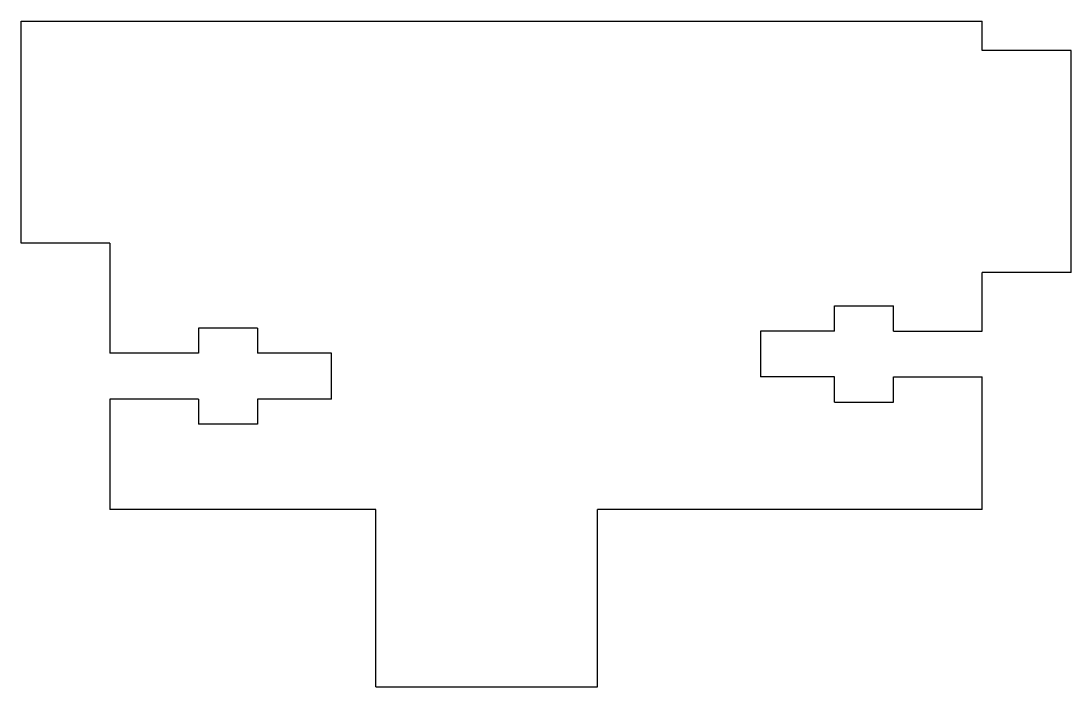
# Model space of a CAD drawing. Extents: x -39 to 32, y 324 to 369.
import ezdxf

# ---------------------------------------------------------------- set-up
doc = ezdxf.new("R2010")
doc.units = 0
doc.header["$MEASUREMENT"] = 0
doc.layers.add('VISIBLE', color=7, linetype='CONTINUOUS')

msp = doc.modelspace()

# ---------------------------------------------------------------- linework, layer by layer
at = {"layer": 'VISIBLE'}
for p, q in [((-39, 369), (26, 369)), ((-39, 354), (-39, 369)), ((26, 367), (26, 369)), ((32, 367), (26, 367)), ((32, 352), (32, 367)), ((-33, 354), (-39, 354)), ((-33, 354), (-33, 346.55)), ((26, 348.05), (26, 352)), ((32, 352), (26, 352)), ((16, 348.05), (16, 349.75)), ((16, 349.75), (20, 349.75)), ((20, 348.05), (20, 349.75)), ((-27, 348.25), (-27, 346.55)), ((-23, 348.25), (-27, 348.25)), ((-23, 348.25), (-23, 346.55)), ((11, 348.05), (11, 344.95)), ((16, 348.05), (11, 348.05)), ((20, 348.05), (26, 348.05)), ((-27, 346.55), (-33, 346.55)), ((-18, 346.55), (-23, 346.55)), ((-18, 343.45), (-18, 346.55)), ((16, 344.95), (11, 344.95)), ((16, 343.25), (16, 344.95)), ((20, 344.95), (26, 344.95)), ((20, 343.25), (20, 344.95)), ((26, 336), (26, 344.95)), ((-27, 343.45), (-33, 343.45)), ((-33, 343.45), (-33, 336)), ((-27, 343.45), (-27, 341.75)), ((-18, 343.45), (-23, 343.45)), ((-23, 343.45), (-23, 341.75)), ((16, 343.25), (20, 343.25)), ((-23, 341.75), (-27, 341.75)), ((-15.01, 336), (-33, 336)), ((-15.01, 324), (-15.01, 336)), ((-0.01, 324), (-0.01, 336)), ((26, 336), (-0.01, 336)), ((-15.01, 324), (-0.01, 324))]:
    msp.add_line(p, q, dxfattribs=at)

doc.saveas('drawing.dxf')
